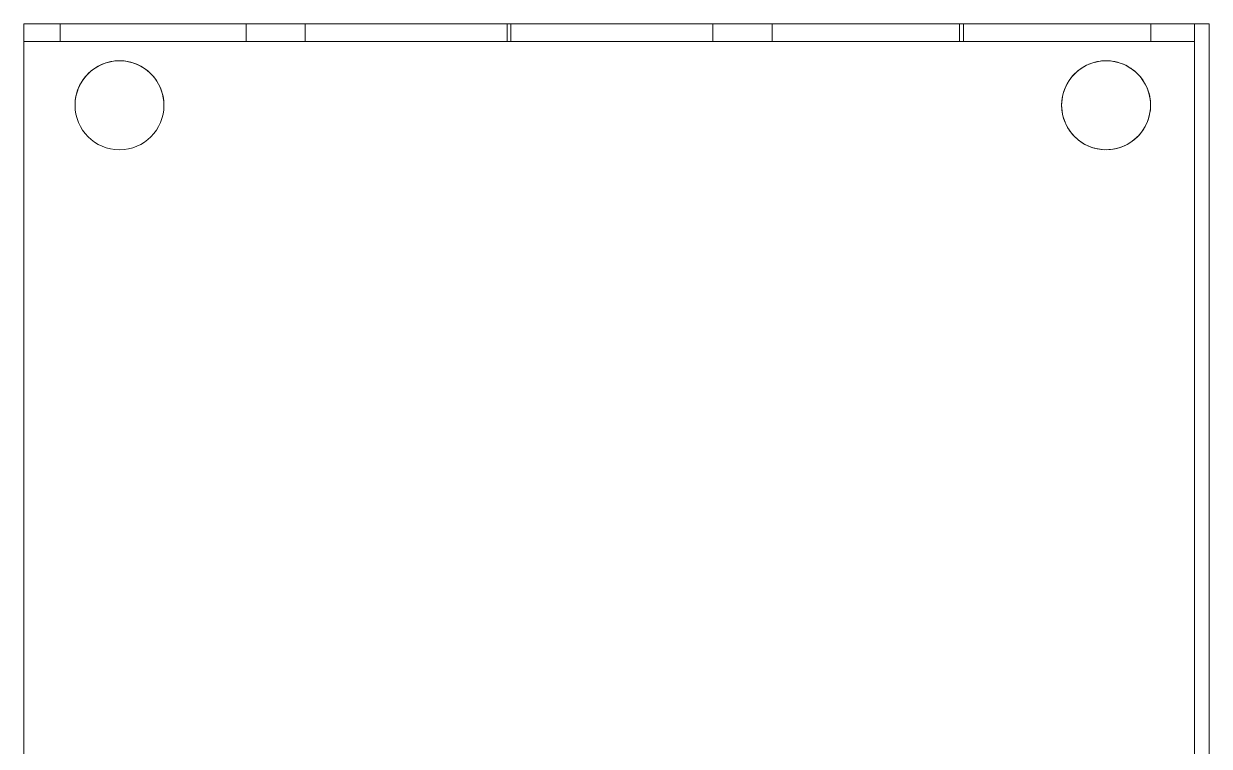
# Model space of a CAD drawing. Header units: inches. Extents: x -449 to 330, y -482 to 598.
# Drawn here: x -146.84 to -126.84, y 112.14 to 124.33 of the extents above; entities that cross this region are included whole.
import ezdxf

# ---------------------------------------------------------------- set-up
doc = ezdxf.new("R2010")
doc.units = ezdxf.units.IN
doc.header["$MEASUREMENT"] = 0
doc.layers.add('Q-SPCQ', color=91, linetype='Continuous', lineweight=9)

# ---------------------------------------------------------------- blocks, each defined once
blk = doc.blocks.new('Equipment_Refrigerator Undercounter_HC_2 - Equipment_Refrigerator Undercounter_HC__VOA-2456526-Test Fit - Second Floor Plan')
at = {"layer": 'Q-SPCQ'}
for p, q in [((5.754158000775825e-13, 7.743691175911836e-13), (5.754158000775795e-13, 21.50000000000078)), ((2.491755919978829e-13, 21.50000000000082), (2.491755919978822e-13, 3.357314426466473e-13)), ((0.2500000000002821, 3.703704010149522e-13), (0.2500000000002821, 21.50000000000082)), ((0.2500000000002815, 0.2974396733032596), (0.2500000000002815, 21.50000000000082)), ((20.00000000000027, 3.730349362740525e-13), (20.00000000000027, 21.50000000000082)), ((20.00000000000057, 21.50000000000078), (20.00000000000057, 7.753797603982092e-13)), ((20.00000000000025, 21.50000000000082), (20.00000000000025, 0.2974396733032644)), ((20.00000000000025, 0.297439673303262), (20.00000000000025, 21.50000000000082)), ((0.250000000000253, 0.2974396733032271), (0.250000000000253, 3.703704010149522e-13)), ((0.250000000000279, 3.703704010149522e-13), (0.250000000000279, 0.2974396733032271)), ((0.2500000000002522, 0.2974396733032271), (0.9848077530124091, 0.2974396733032271)), ((20.00000000000027, 0.2974396733032271), (0.2500000000002788, 0.2974396733032271)), ((0.2500000000002815, 3.357314426466473e-13), (0.2500000000002815, 0.2974396733032596)), ((0.9848077530124891, 0.2974396733032271), (4.148653876506325, 0.2974396733032271)), ((4.148653876506399, 0.2974396733032271), (0.9848077530124807, 0.2974396733032271)), ((0.984807753012478, 0.2974396733032271), (4.148653876506397, 0.2974396733032271)), ((4.148653876506397, 0.2974396733032271), (0.9848077530124754, 0.2974396733032271)), ((0.9848077530124727, 0.2974396733032271), (4.148653876506391, 0.2974396733032271)), ((4.148653876506391, 0.2974396733032271), (0.9848077530124727, 0.2974396733032271)), ((0.98480775301247, 0.2974396733032271), (4.148653876506389, 0.2974396733032271)), ((4.148653876506386, 0.2974396733032271), (0.98480775301247, 0.2974396733032271)), ((0.9848077530124647, 0.2974396733032271), (4.148653876506386, 0.2974396733032271)), ((4.148653876506383, 0.2974396733032271), (0.9848077530124647, 0.2974396733032271)), ((0.984807753012462, 0.2974396733032271), (4.148653876506381, 0.2974396733032271)), ((4.148653876506381, 0.2974396733032271), (0.9848077530124594, 0.2974396733032271)), ((0.9848077530124594, 0.2974396733032271), (4.148653876506375, 0.2974396733032271)), ((0.9848077530124765, 3.704536677417991e-13), (0.984807753012477, 0.2974396733032271)), ((0.9848077530124804, 0.2974396733032271), (0.9848077530124798, 3.703287676515287e-13)), ((0.9848077530124727, 3.704536677417991e-13), (0.9848077530124731, 0.2974396733032271)), ((0.9848077530124765, 0.2974396733032271), (0.9848077530124758, 3.702871342881053e-13)), ((0.9848077530124687, 3.703287676515287e-13), (0.9848077530124694, 0.2974396733032271)), ((0.9848077530124725, 0.2974396733032271), (0.984807753012472, 3.703287676515287e-13)), ((0.9848077530124648, 3.703704010149522e-13), (0.9848077530124654, 0.2974396733032271)), ((0.9848077530124687, 0.2974396733032272), (0.9848077530124681, 3.702871342881053e-13)), ((0.984807753012461, 3.704536677417991e-13), (0.9848077530124615, 0.2974396733032271)), ((0.9848077530124647, 0.2974396733032271), (0.9848077530124641, 3.703704010149522e-13)), ((0.984807753012457, 3.702871342881053e-13), (0.9848077530124577, 0.2974396733032271)), ((0.9848077530124608, 0.2974396733032271), (0.9848077530124604, 3.704120343783756e-13)), ((4.148653876506405, 0.2974396733032271), (4.211153876506335, 0.2974396733032271)), ((4.148653876506399, 3.703704010149522e-13), (4.148653876506399, 0.2974396733032271)), ((4.148653876506397, 0.2974396733032271), (4.148653876506396, 3.703704010149522e-13)), ((4.148653876506395, 3.703704010149522e-13), (4.148653876506396, 0.2974396733032271)), ((4.148653876506392, 0.2974396733032271), (4.148653876506391, 3.703704010149522e-13)), ((4.148653876506391, 3.703287676515287e-13), (4.148653876506391, 0.2974396733032271)), ((4.148653876506389, 0.2974396733032271), (4.148653876506389, 3.703287676515287e-13)), ((4.148653876506388, 3.704536677417991e-13), (4.148653876506388, 0.2974396733032272)), ((4.148653876506385, 0.2974396733032271), (4.148653876506384, 3.704120343783756e-13)), ((4.148653876506383, 3.704536677417991e-13), (4.148653876506384, 0.2974396733032271)), ((4.148653876506381, 0.2974396733032271), (4.148653876506381, 3.703704010149522e-13)), ((4.14865387650638, 3.702871342881053e-13), (4.148653876506381, 0.2974396733032271)), ((4.148653876506377, 0.2974396733032271), (4.148653876506376, 3.704536677417991e-13)), ((4.211153876506335, 0.2974396733032271), (7.37500000000025, 0.2974396733032271)), ((7.375000000000321, 0.2974396733032271), (4.211153876506398, 0.2974396733032271)), ((4.211153876506396, 0.2974396733032271), (7.375000000000318, 0.2974396733032271)), ((7.375000000000315, 0.2974396733032271), (4.211153876506396, 0.2974396733032271)), ((4.211153876506393, 0.2974396733032271), (7.375000000000315, 0.2974396733032271)), ((7.375000000000313, 0.2974396733032271), (4.211153876506393, 0.2974396733032271)), ((4.211153876506388, 0.2974396733032271), (7.37500000000031, 0.2974396733032271)), ((7.37500000000031, 0.2974396733032271), (4.211153876506388, 0.2974396733032271)), ((4.211153876506385, 0.2974396733032271), (7.375000000000305, 0.2974396733032271)), ((7.375000000000305, 0.2974396733032271), (4.211153876506385, 0.2974396733032271)), ((4.211153876506383, 0.2974396733032271), (7.375000000000302, 0.2974396733032271)), ((7.375000000000299, 0.2974396733032271), (4.21115387650638, 0.2974396733032271)), ((4.211153876506377, 0.2974396733032271), (7.375000000000299, 0.2974396733032271)), ((4.211153876506396, 3.703704010149522e-13), (4.211153876506397, 0.2974396733032272)), ((4.2111538765064, 0.2974396733032271), (4.211153876506399, 3.703287676515287e-13)), ((4.211153876506392, 3.703704010149522e-13), (4.211153876506393, 0.2974396733032272)), ((4.211153876506396, 0.2974396733032271), (4.211153876506396, 3.702871342881053e-13)), ((4.211153876506389, 3.703704010149522e-13), (4.211153876506389, 0.2974396733032272)), ((4.211153876506392, 0.2974396733032271), (4.211153876506392, 3.703287676515287e-13)), ((4.211153876506385, 3.704120343783756e-13), (4.211153876506385, 0.2974396733032271)), ((4.211153876506388, 0.2974396733032271), (4.211153876506388, 3.703704010149522e-13)), ((4.211153876506381, 3.704120343783756e-13), (4.211153876506382, 0.2974396733032271)), ((4.211153876506385, 0.2974396733032271), (4.211153876506384, 3.703704010149522e-13)), ((4.211153876506377, 3.702871342881053e-13), (4.211153876506377, 0.2974396733032271)), ((4.211153876506381, 0.2974396733032271), (4.21115387650638, 3.703704010149522e-13)), ((7.37500000000033, 0.2974396733032271), (8.375000000000234, 0.2974396733032271)), ((7.375000000000321, 3.703704010149522e-13), (7.375000000000321, 0.2974396733032271)), ((7.375000000000318, 0.2974396733032272), (7.375000000000316, 3.703704010149522e-13)), ((7.375000000000316, 3.703704010149522e-13), (7.375000000000316, 0.2974396733032271)), ((7.375000000000314, 0.2974396733032272), (7.375000000000313, 3.703704010149522e-13)), ((7.375000000000313, 3.703287676515287e-13), (7.375000000000313, 0.2974396733032271)), ((7.37500000000031, 0.2974396733032272), (7.375000000000308, 3.704536677417991e-13)), ((7.375000000000308, 3.704120343783756e-13), (7.375000000000308, 0.2974396733032271)), ((7.375000000000306, 0.2974396733032271), (7.375000000000305, 3.704120343783756e-13)), ((7.375000000000305, 3.704536677417991e-13), (7.375000000000305, 0.2974396733032271)), ((7.375000000000302, 0.2974396733032271), (7.3750000000003, 3.704120343783756e-13)), ((7.3750000000003, 3.702871342881053e-13), (7.3750000000003, 0.2974396733032271)), ((7.375000000000298, 0.2974396733032271), (7.375000000000298, 3.703704010149522e-13)), ((8.375000000000316, 0.2974396733032271), (11.78125000000025, 0.2974396733032271)), ((11.78125000000032, 0.2974396733032271), (8.375000000000322, 0.2974396733032271)), ((8.375000000000318, 0.2974396733032271), (11.78125000000032, 0.2974396733032271)), ((11.78125000000032, 0.2974396733032271), (8.375000000000316, 0.2974396733032271)), ((8.375000000000314, 0.2974396733032271), (11.78125000000032, 0.2974396733032271)), ((11.78125000000031, 0.2974396733032271), (8.375000000000313, 0.2974396733032271)), ((8.37500000000031, 0.2974396733032271), (11.78125000000031, 0.2974396733032271)), ((11.78125000000031, 0.2974396733032271), (8.375000000000309, 0.2974396733032271)), ((8.375000000000306, 0.2974396733032271), (11.78125000000031, 0.2974396733032271)), ((11.78125000000031, 0.2974396733032271), (8.375000000000306, 0.2974396733032271)), ((8.375000000000302, 0.2974396733032271), (11.7812500000003, 0.2974396733032271)), ((11.7812500000003, 0.2974396733032271), (8.3750000000003, 0.2974396733032271)), ((8.375000000000298, 0.2974396733032271), (11.7812500000003, 0.2974396733032271)), ((8.375000000000316, 3.703704010149522e-13), (8.375000000000318, 0.2974396733032272)), ((8.375000000000322, 0.2974396733032271), (8.375000000000322, 3.703287676515287e-13)), ((8.375000000000313, 3.703704010149522e-13), (8.375000000000314, 0.2974396733032272)), ((8.375000000000316, 0.2974396733032271), (8.375000000000316, 3.702871342881053e-13)), ((8.375000000000309, 3.703704010149522e-13), (8.37500000000031, 0.2974396733032272)), ((8.375000000000313, 0.2974396733032271), (8.375000000000313, 3.703287676515287e-13)), ((8.375000000000306, 3.704120343783756e-13), (8.375000000000306, 0.2974396733032271)), ((8.375000000000309, 0.2974396733032271), (8.375000000000309, 3.703704010149522e-13)), ((8.3750000000003, 3.704120343783756e-13), (8.375000000000302, 0.2974396733032271)), ((8.375000000000306, 0.2974396733032271), (8.375000000000306, 3.703704010149522e-13)), ((8.375000000000298, 3.702871342881053e-13), (8.375000000000298, 0.2974396733032271)), ((8.3750000000003, 0.2974396733032271), (8.3750000000003, 3.703704010149522e-13)), ((11.78125000000025, 0.2974396733032271), (11.84375000000026, 0.2974396733032271)), ((11.78125000000032, 3.703704010149522e-13), (11.78125000000032, 0.2974396733032271)), ((11.78125000000032, 0.2974396733032272), (11.78125000000032, 3.703704010149522e-13)), ((11.78125000000032, 3.703704010149522e-13), (11.78125000000032, 0.2974396733032271)), ((11.78125000000032, 0.2974396733032272), (11.78125000000031, 3.703704010149522e-13)), ((11.78125000000031, 3.703287676515287e-13), (11.78125000000031, 0.2974396733032271)), ((11.78125000000031, 0.2974396733032272), (11.78125000000031, 3.704536677417991e-13)), ((11.78125000000031, 3.704536677417991e-13), (11.78125000000031, 0.2974396733032271)), ((11.78125000000031, 0.2974396733032271), (11.78125000000031, 3.704120343783756e-13)), ((11.78125000000031, 3.704536677417991e-13), (11.78125000000031, 0.2974396733032271)), ((11.7812500000003, 0.2974396733032271), (11.7812500000003, 3.704120343783756e-13)), ((11.7812500000003, 3.702871342881053e-13), (11.7812500000003, 0.2974396733032271)), ((11.7812500000003, 0.2974396733032271), (11.7812500000003, 3.704536677417991e-13)), ((11.84375000000026, 0.2974396733032271), (15.25000000000027, 0.2974396733032271)), ((15.25000000000032, 0.2974396733032271), (11.84375000000032, 0.2974396733032271)), ((11.84375000000032, 0.2974396733032271), (15.25000000000032, 0.2974396733032271)), ((15.25000000000032, 0.2974396733032271), (11.84375000000032, 0.2974396733032271)), ((11.84375000000032, 0.2974396733032271), (15.25000000000031, 0.2974396733032271)), ((15.25000000000031, 0.2974396733032271), (11.84375000000031, 0.2974396733032271)), ((11.84375000000031, 0.2974396733032271), (15.25000000000031, 0.2974396733032271)), ((15.25000000000031, 0.2974396733032271), (11.84375000000031, 0.2974396733032271)), ((11.84375000000031, 0.2974396733032271), (15.2500000000003, 0.2974396733032271)), ((15.2500000000003, 0.2974396733032271), (11.84375000000031, 0.2974396733032271)), ((11.8437500000003, 0.2974396733032271), (15.2500000000003, 0.2974396733032271)), ((15.2500000000003, 0.2974396733032271), (11.8437500000003, 0.2974396733032271)), ((11.8437500000003, 0.2974396733032271), (15.25000000000029, 0.2974396733032271)), ((11.84375000000032, 3.703704010149522e-13), (11.84375000000032, 0.2974396733032272)), ((11.84375000000032, 0.2974396733032271), (11.84375000000032, 3.703287676515287e-13)), ((11.84375000000031, 3.703704010149522e-13), (11.84375000000032, 0.2974396733032272)), ((11.84375000000032, 0.2974396733032271), (11.84375000000032, 3.702871342881053e-13)), ((11.84375000000031, 3.703704010149522e-13), (11.84375000000031, 0.2974396733032272)), ((11.84375000000031, 0.2974396733032271), (11.84375000000031, 3.703287676515287e-13)), ((11.84375000000031, 3.703704010149522e-13), (11.84375000000031, 0.2974396733032271)), ((11.84375000000031, 0.2974396733032271), (11.84375000000031, 3.703704010149522e-13)), ((11.8437500000003, 3.704953011052225e-13), (11.8437500000003, 0.2974396733032271)), ((11.84375000000031, 0.2974396733032271), (11.84375000000031, 3.704536677417991e-13)), ((11.8437500000003, 3.703704010149522e-13), (11.8437500000003, 0.2974396733032271)), ((11.8437500000003, 0.2974396733032271), (11.8437500000003, 3.703704010149522e-13)), ((15.25000000000027, 0.2974396733032271), (16.25000000000026, 0.2974396733032271)), ((15.25000000000032, 3.703704010149522e-13), (15.25000000000032, 0.2974396733032271)), ((15.25000000000032, 0.2974396733032272), (15.25000000000032, 3.703704010149522e-13)), ((15.25000000000031, 3.703704010149522e-13), (15.25000000000032, 0.2974396733032271)), ((15.25000000000031, 0.2974396733032272), (15.25000000000031, 3.703704010149522e-13)), ((15.25000000000031, 3.703287676515287e-13), (15.25000000000031, 0.2974396733032271)), ((15.25000000000031, 0.2974396733032272), (15.25000000000031, 3.704536677417991e-13)), ((15.25000000000031, 3.703704010149522e-13), (15.25000000000031, 0.2974396733032271)), ((15.2500000000003, 0.2974396733032271), (15.2500000000003, 3.704120343783756e-13)), ((15.2500000000003, 3.704536677417991e-13), (15.2500000000003, 0.2974396733032271)), ((15.2500000000003, 0.2974396733032271), (15.2500000000003, 3.704120343783756e-13)), ((15.2500000000003, 3.702871342881053e-13), (15.2500000000003, 0.2974396733032271)), ((15.25000000000029, 0.2974396733032271), (15.25000000000029, 3.703704010149522e-13)), ((16.25000000000026, 0.2974396733032271), (19.38259612349417, 0.2974396733032271)), ((19.38259612349424, 0.2974396733032271), (16.25000000000032, 0.2974396733032271)), ((16.25000000000031, 0.2974396733032271), (19.38259612349423, 0.2974396733032271)), ((19.38259612349423, 0.2974396733032271), (16.25000000000031, 0.2974396733032271)), ((16.25000000000031, 0.2974396733032271), (19.38259612349423, 0.2974396733032271)), ((19.38259612349423, 0.2974396733032271), (16.25000000000031, 0.2974396733032271)), ((16.25000000000031, 0.2974396733032271), (19.38259612349423, 0.2974396733032271)), ((19.38259612349423, 0.2974396733032271), (16.25000000000031, 0.2974396733032271)), ((16.2500000000003, 0.2974396733032271), (19.38259612349422, 0.2974396733032271)), ((19.38259612349422, 0.2974396733032271), (16.2500000000003, 0.2974396733032271)), ((16.2500000000003, 0.2974396733032271), (19.38259612349422, 0.2974396733032271)), ((19.38259612349422, 0.2974396733032271), (16.2500000000003, 0.2974396733032271)), ((16.25000000000029, 0.2974396733032271), (19.38259612349421, 0.2974396733032271)), ((16.25000000000031, 3.703704010149522e-13), (16.25000000000031, 0.2974396733032272)), ((16.25000000000032, 0.2974396733032271), (16.25000000000032, 3.703287676515287e-13)), ((16.25000000000031, 3.703704010149522e-13), (16.25000000000031, 0.2974396733032272)), ((16.25000000000031, 0.2974396733032271), (16.25000000000031, 3.702871342881053e-13)), ((16.25000000000031, 3.703704010149522e-13), (16.25000000000031, 0.2974396733032272)), ((16.25000000000031, 0.2974396733032271), (16.25000000000031, 3.703287676515287e-13)), ((16.2500000000003, 3.704120343783756e-13), (16.2500000000003, 0.2974396733032271)), ((16.25000000000031, 0.2974396733032271), (16.2500000000003, 3.703704010149522e-13)), ((16.2500000000003, 3.704120343783756e-13), (16.2500000000003, 0.2974396733032271)), ((16.2500000000003, 0.2974396733032271), (16.2500000000003, 3.703704010149522e-13)), ((16.25000000000029, 3.702871342881053e-13), (16.25000000000029, 0.2974396733032271)), ((16.2500000000003, 0.2974396733032271), (16.25000000000029, 3.703704010149522e-13)), ((19.38259612349417, 0.2974396733032271), (20.00000000000025, 0.2974396733032271)), ((19.38259612349424, 3.703704010149522e-13), (19.38259612349424, 0.2974396733032271)), ((19.38259612349423, 0.2974396733032272), (19.38259612349423, 3.703704010149522e-13)), ((19.38259612349423, 3.703704010149522e-13), (19.38259612349423, 0.2974396733032271)), ((19.38259612349423, 0.2974396733032272), (19.38259612349423, 3.703704010149522e-13)), ((19.38259612349423, 3.703287676515287e-13), (19.38259612349423, 0.2974396733032271)), ((19.38259612349423, 0.2974396733032272), (19.38259612349423, 3.704536677417991e-13)), ((19.38259612349422, 3.703704010149522e-13), (19.38259612349423, 0.2974396733032271)), ((19.38259612349422, 0.2974396733032271), (19.38259612349422, 3.704120343783756e-13)), ((19.38259612349422, 3.704536677417991e-13), (19.38259612349422, 0.2974396733032271)), ((19.38259612349422, 0.2974396733032271), (19.38259612349422, 3.704120343783756e-13)), ((19.38259612349422, 3.702871342881053e-13), (19.38259612349422, 0.2974396733032271)), ((19.38259612349421, 0.2974396733032271), (19.38259612349421, 3.703704010149522e-13)), ((20.00000000000027, 0.2974396733032271), (20.00000000000027, 3.703704010149522e-13)), ((20.00000000000025, 3.703704010149522e-13), (20.00000000000025, 0.2974396733032271)), ((20.00000000000025, 0.2974396733032644), (20.00000000000025, 3.383959779057477e-13)), ((20.00000000000025, 3.357314426466473e-13), (20.00000000000025, 0.297439673303262)), ((5.75539615965681e-13, 7.743691175911836e-13), (20.00000000000057, 7.743691175911836e-13)), ((0.2500000000002842, 3.357314426466473e-13), (2.504663143554353e-13, 3.357314426466473e-13)), ((0.9848077530124087, 3.703704010149522e-13), (0.2500000000002522, 3.703704010149522e-13)), ((20.00000000000027, 3.703704010149522e-13), (0.2500000000002788, 3.703704010149522e-13)), ((0.9848077530124407, 3.357314426466473e-13), (0.2500000000002842, 3.357314426466473e-13)), ((0.9848077530124381, 3.371135035769117e-13), (0.2500000000002815, 3.371135035769116e-13)), ((0.2500000000002815, 3.720341041632178e-13), (20.00000000000027, 3.720341041632206e-13)), ((4.148653876506322, 3.703704010149522e-13), (0.9848077530124913, 3.703704010149522e-13)), ((4.148653876506397, 3.703704010149522e-13), (0.9848077530124754, 3.703704010149522e-13)), ((0.9848077530124807, 3.703704010149522e-13), (4.148653876506399, 3.703704010149522e-13)), ((4.148653876506391, 3.703704010149522e-13), (0.9848077530124727, 3.703704010149522e-13)), ((0.9848077530124754, 3.703704010149522e-13), (4.148653876506397, 3.703704010149522e-13)), ((4.148653876506386, 3.703704010149522e-13), (0.98480775301247, 3.703704010149522e-13)), ((0.9848077530124727, 3.703704010149522e-13), (4.148653876506391, 3.703704010149522e-13)), ((4.148653876506383, 3.703704010149522e-13), (0.9848077530124647, 3.703704010149522e-13)), ((0.9848077530124674, 3.703704010149522e-13), (4.148653876506386, 3.703704010149522e-13)), ((4.148653876506381, 3.703704010149522e-13), (0.984807753012462, 3.703704010149522e-13)), ((0.9848077530124647, 3.703704010149522e-13), (4.148653876506383, 3.703704010149522e-13)), ((4.148653876506375, 3.703704010149522e-13), (0.9848077530124567, 3.703704010149522e-13)), ((0.9848077530124594, 3.703704010149522e-13), (4.148653876506381, 3.703704010149522e-13)), ((4.148653876506351, 3.357314426466473e-13), (0.9848077530125207, 3.357314426466473e-13)), ((4.148653876506346, 3.371135035769122e-13), (0.984807753012518, 3.371135035769117e-13)), ((4.211153876506335, 3.703704010149522e-13), (4.148653876506405, 3.703704010149522e-13)), ((4.211153876506361, 3.357314426466473e-13), (4.148653876506431, 3.357314426466473e-13)), ((4.211153876506359, 3.371135035769122e-13), (4.148653876506429, 3.371135035769122e-13)), ((7.375000000000246, 3.703704010149522e-13), (4.211153876506335, 3.703704010149522e-13)), ((7.375000000000318, 3.703704010149522e-13), (4.211153876506396, 3.703704010149522e-13)), ((4.211153876506398, 3.703704010149522e-13), (7.375000000000321, 3.703704010149522e-13)), ((7.375000000000313, 3.703704010149522e-13), (4.211153876506393, 3.703704010149522e-13)), ((4.211153876506396, 3.703704010149522e-13), (7.375000000000315, 3.703704010149522e-13)), ((7.37500000000031, 3.703704010149522e-13), (4.211153876506388, 3.703704010149522e-13)), ((4.211153876506393, 3.703704010149522e-13), (7.37500000000031, 3.703704010149522e-13)), ((7.375000000000305, 3.703704010149522e-13), (4.211153876506385, 3.703704010149522e-13)), ((4.211153876506388, 3.703704010149522e-13), (7.375000000000307, 3.703704010149522e-13)), ((7.375000000000302, 3.703704010149522e-13), (4.211153876506383, 3.703704010149522e-13)), ((4.211153876506383, 3.703704010149522e-13), (7.375000000000305, 3.703704010149522e-13)), ((7.375000000000297, 3.703704010149522e-13), (4.211153876506377, 3.703704010149522e-13)), ((4.21115387650638, 3.703704010149522e-13), (7.375000000000299, 3.703704010149522e-13)), ((7.375000000000273, 3.357314426466473e-13), (4.211153876506361, 3.357314426466473e-13)), ((7.375000000000265, 3.371135035769127e-13), (4.211153876506359, 3.371135035769122e-13)), ((8.375000000000234, 3.703704010149522e-13), (7.375000000000329, 3.703704010149522e-13)), ((8.375000000000254, 3.357314426466473e-13), (7.375000000000353, 3.357314426466473e-13)), ((8.375000000000252, 3.371135035769128e-13), (7.375000000000347, 3.371135035769127e-13)), ((11.78125000000025, 3.703704010149522e-13), (8.375000000000316, 3.703704010149522e-13)), ((11.78125000000032, 3.703704010149522e-13), (8.375000000000318, 3.703704010149522e-13)), ((8.37500000000032, 3.703704010149522e-13), (11.78125000000032, 3.703704010149522e-13)), ((11.78125000000032, 3.703704010149522e-13), (8.375000000000314, 3.703704010149522e-13)), ((8.375000000000316, 3.703704010149522e-13), (11.78125000000032, 3.703704010149522e-13)), ((11.78125000000031, 3.703704010149522e-13), (8.37500000000031, 3.703704010149522e-13)), ((8.37500000000031, 3.703704010149522e-13), (11.78125000000031, 3.703704010149522e-13)), ((11.78125000000031, 3.703704010149522e-13), (8.375000000000306, 3.703704010149522e-13)), ((8.375000000000309, 3.703704010149522e-13), (11.78125000000031, 3.703704010149522e-13)), ((11.7812500000003, 3.703704010149522e-13), (8.375000000000302, 3.703704010149522e-13)), ((8.375000000000304, 3.703704010149522e-13), (11.78125000000031, 3.703704010149522e-13)), ((11.7812500000003, 3.703704010149522e-13), (8.375000000000298, 3.703704010149522e-13)), ((8.3750000000003, 3.703704010149522e-13), (11.7812500000003, 3.703704010149522e-13)), ((11.78125000000026, 3.357314426466473e-13), (8.375000000000334, 3.357314426466473e-13)), ((11.78125000000026, 3.371135035769133e-13), (8.375000000000332, 3.371135035769128e-13)), ((11.84375000000026, 3.703704010149522e-13), (11.78125000000025, 3.703704010149522e-13)), ((11.84375000000027, 3.357314426466473e-13), (11.78125000000026, 3.357314426466473e-13)), ((11.84375000000027, 3.371135035769133e-13), (11.78125000000026, 3.371135035769133e-13)), ((15.25000000000027, 3.703704010149522e-13), (11.84375000000026, 3.703704010149522e-13)), ((15.25000000000031, 3.703704010149522e-13), (11.84375000000032, 3.703704010149522e-13)), ((11.84375000000032, 3.703704010149522e-13), (15.25000000000032, 3.703704010149522e-13)), ((15.25000000000031, 3.703704010149522e-13), (11.84375000000032, 3.703704010149522e-13)), ((11.84375000000032, 3.703704010149522e-13), (15.25000000000032, 3.703704010149522e-13)), ((15.25000000000031, 3.703704010149522e-13), (11.84375000000031, 3.703704010149522e-13)), ((11.84375000000031, 3.703704010149522e-13), (15.25000000000031, 3.703704010149522e-13)), ((15.2500000000003, 3.703704010149522e-13), (11.84375000000031, 3.703704010149522e-13)), ((11.84375000000031, 3.703704010149522e-13), (15.25000000000031, 3.703704010149522e-13)), ((15.2500000000003, 3.703704010149522e-13), (11.8437500000003, 3.703704010149522e-13)), ((11.84375000000031, 3.703704010149522e-13), (15.2500000000003, 3.703704010149522e-13)), ((15.25000000000029, 3.703704010149522e-13), (11.8437500000003, 3.703704010149522e-13)), ((11.8437500000003, 3.703704010149522e-13), (15.2500000000003, 3.703704010149522e-13)), ((15.25000000000028, 3.357314426466473e-13), (11.84375000000027, 3.357314426466473e-13)), ((15.25000000000028, 3.371135035769138e-13), (11.84375000000027, 3.371135035769133e-13)), ((16.25000000000026, 3.703704010149522e-13), (15.25000000000027, 3.703704010149522e-13)), ((16.25000000000027, 3.357314426466473e-13), (15.25000000000028, 3.357314426466473e-13)), ((16.25000000000027, 3.37113503576914e-13), (15.25000000000028, 3.371135035769138e-13)), ((19.38259612349417, 3.703704010149522e-13), (16.25000000000026, 3.703704010149522e-13)), ((19.38259612349423, 3.703704010149522e-13), (16.25000000000031, 3.703704010149522e-13)), ((16.25000000000032, 3.703704010149522e-13), (19.38259612349424, 3.703704010149522e-13)), ((19.38259612349423, 3.703704010149522e-13), (16.25000000000031, 3.703704010149522e-13)), ((16.25000000000031, 3.703704010149522e-13), (19.38259612349423, 3.703704010149522e-13)), ((19.38259612349423, 3.703704010149522e-13), (16.25000000000031, 3.703704010149522e-13)), ((16.25000000000031, 3.703704010149522e-13), (19.38259612349423, 3.703704010149522e-13)), ((19.38259612349422, 3.703704010149522e-13), (16.2500000000003, 3.703704010149522e-13)), ((16.25000000000031, 3.703704010149522e-13), (19.38259612349423, 3.703704010149522e-13)), ((19.38259612349422, 3.703704010149522e-13), (16.25000000000029, 3.703704010149522e-13)), ((16.2500000000003, 3.703704010149522e-13), (19.38259612349422, 3.703704010149522e-13)), ((19.38259612349421, 3.703704010149522e-13), (16.25000000000029, 3.703704010149522e-13)), ((16.25000000000029, 3.703704010149522e-13), (19.38259612349422, 3.703704010149522e-13)), ((19.38259612349417, 3.357314426466473e-13), (16.25000000000027, 3.357314426466473e-13)), ((19.38259612349417, 3.371135035769144e-13), (16.25000000000027, 3.37113503576914e-13)), ((20.00000000000025, 3.703704010149522e-13), (19.38259612349417, 3.703704010149522e-13)), ((20.00000000000025, 3.357314426466473e-13), (19.38259612349417, 3.357314426466473e-13)), ((20.00000000000025, 3.371135035769145e-13), (19.38259612349417, 3.371135035769144e-13))]:
    blk.add_line(p, q, dxfattribs=at)
for centre, radius, start, end in [((1.740609585616413, 1.375000000000737), 0.7499999999999992, 1.087749701060523e-12, 180.0000000000006), ((1.740609585616413, 1.375000000000737), 0.7500000000000003, 105.0000000000004, 179.9999999999998), ((1.740609585616413, 1.375000000000737), 0.7499999999999992, 60.00000000000049, 105.0000000000004), ((1.740609585616413, 1.375000000000737), 0.7500000000000006, 6.424720456556304e-13, 60.00000000000057), ((18.38439041438715, 1.375000000001167), 0.7500000000000006, 8.587497639951496e-13, 180.0000000000007), ((18.38439041438715, 1.375000000001167), 0.7500000000000001, 1.26586076322248e-12, 180.0000000000011), ((1.740609585616413, 1.375000000000737), 0.7500000000000003, 180.0000000000005, 240.0000000000001), ((1.740609585616413, 1.375000000000737), 0.7499999999999991, 180.000000000001, 7.633331235512441e-13), ((1.740609585616413, 1.375000000000737), 0.7499999999999992, 240, 3.901480409261908e-13), ((18.38439041438715, 1.375000000001167), 0.7499999999999994, 180.0000000000011, 255.0000000000006), ((18.38439041438715, 1.375000000001167), 0.7499999999999988, 180.0000000000015, 9.66888623164909e-13), ((18.38439041438715, 1.375000000001167), 0.7500000000000018, 255.0000000000007, 5.597776239375801e-13)]:
    blk.add_arc(centre, radius, start, end, dxfattribs=at)

msp = doc.modelspace()

# ---------------------------------------------------------------- block references
at = {"layer": 'Q-SPCQ', "rotation": 180}
msp.add_blockref('Equipment_Refrigerator Undercounter_HC_2 - Equipment_Refrigerator Undercounter_HC__VOA-2456526-Test Fit - Second Floor Plan', (-126.8421434263727, 124.3309848648002), dxfattribs=at)

doc.saveas('drawing.dxf')
